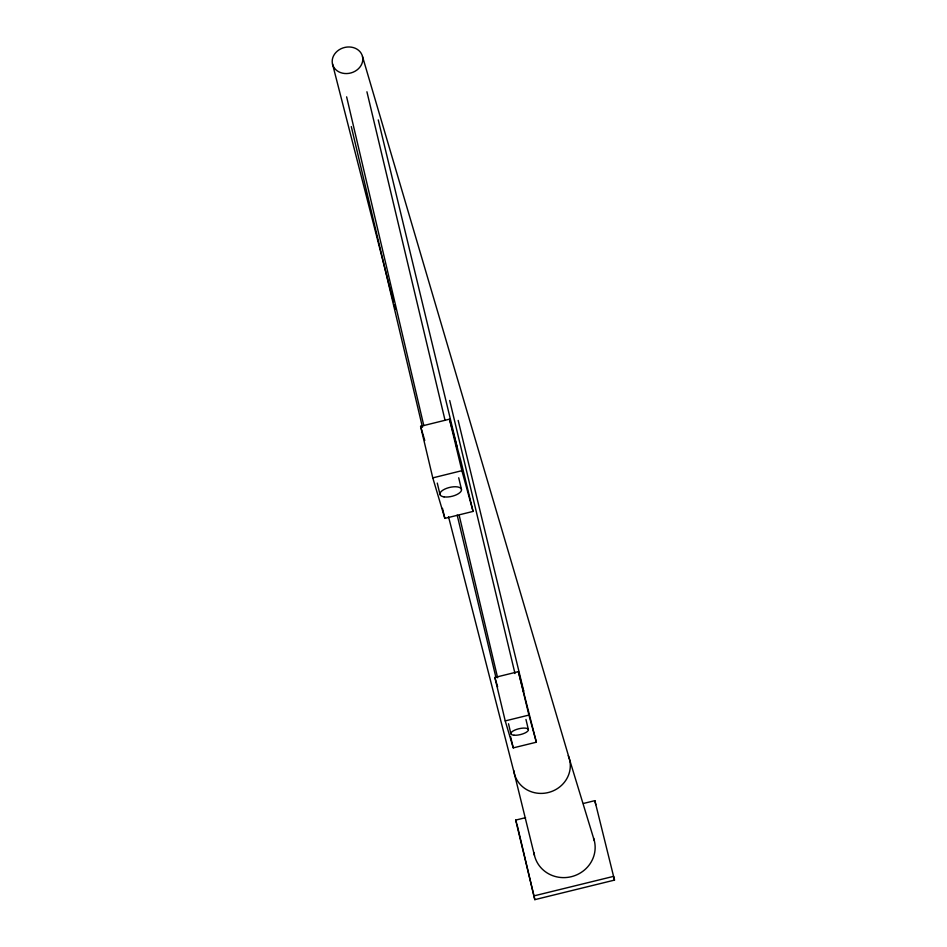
<?xml version="1.0" encoding="UTF-8"?>
<svg xmlns="http://www.w3.org/2000/svg" width="947" height="947" viewBox="0 0 947 947"><rect width="100%" height="100%" fill="white"/><g stroke="black" fill="none" stroke-linecap="round" stroke-linejoin="round"><path stroke-width="1.42" d="M420.586 426.328L449.482 419.178L460.964 461.213L473.062 511.416L444.853 518.388L432.779 477.88L420.586 426.328L424.765 440.473M432.779 477.88L461.887 470.683L473.062 511.416M494.855 677.448L518.4 671.648L536.357 742.211L513.262 747.881L505.225 720.916L494.855 677.448L497.637 686.871M505.225 720.916L528.923 715.08L536.357 742.211M533.635 895.969L613.644 876.354L614.496 880.106L534.83 899.65L515.677 820.102L525.573 817.675M583.541 803.435L594.846 800.653L614.496 880.106M515.677 820.102L516.517 822.742M594.337 840.723L569.585 759.589L362.5 56.512A15.46 13.116 -15.5 0 0 337.345 51.102A15.46 13.116 -15.5 0 0 342.672 73.203A15.46 13.116 -15.5 0 0 362.5 56.512M332.504 63.982L393.443 301.821M394.177 304.685L395.278 308.982M448.523 516.731L514.245 773.19L534.463 855.425M458.17 420.409L523.584 690.6M518.4 671.648L528.923 715.08M378.255 119.902L457.247 447.611M449.482 419.178L461.887 470.683M449.707 400.498L514.979 673.495M525.964 719.471L528.367 729.533M510.551 736.541L513.262 747.881M457.176 515.085L495.968 677.602M366.927 91.776L445.066 420.385M458.715 477.785L461.449 489.268M459.188 515.322L497.625 677.756M508.515 723.757L510.895 733.818M442.474 508.338L444.853 518.388M516.932 824.056L534.83 899.65M351.301 126.602L422.48 427.286M346.626 96.843L423.818 425.641M437.289 483.077L439.988 494.559M594.846 800.653L595.781 804.69M456.324 446.108A14.572 6.499 -13.4 0 1 457.212 449.363M522.886 689.605A11.92 4.356 -13.5 0 1 523.478 691.784M593.556 838.119A30.825 29.333 -15.3 0 1 571.337 876.697A30.825 29.333 -15.3 0 1 533.966 852.75M568.259 755.647A28.493 26.812 -15.4 0 1 548.964 792.355A28.493 26.812 -15.4 0 1 513.748 770.491M444.036 496.879A11.056 4.593 -13.3 0 0 461.414 490.499A11.056 4.593 -13.3 0 0 446.688 488.309A11.056 4.593 -13.3 0 0 444.036 496.879M514.055 735.227A8.997 3.019 -13.4 0 0 528.296 730.35A8.997 3.019 -13.4 0 0 516.541 729.427A8.997 3.019 -13.4 0 0 514.055 735.227"/></g></svg>
